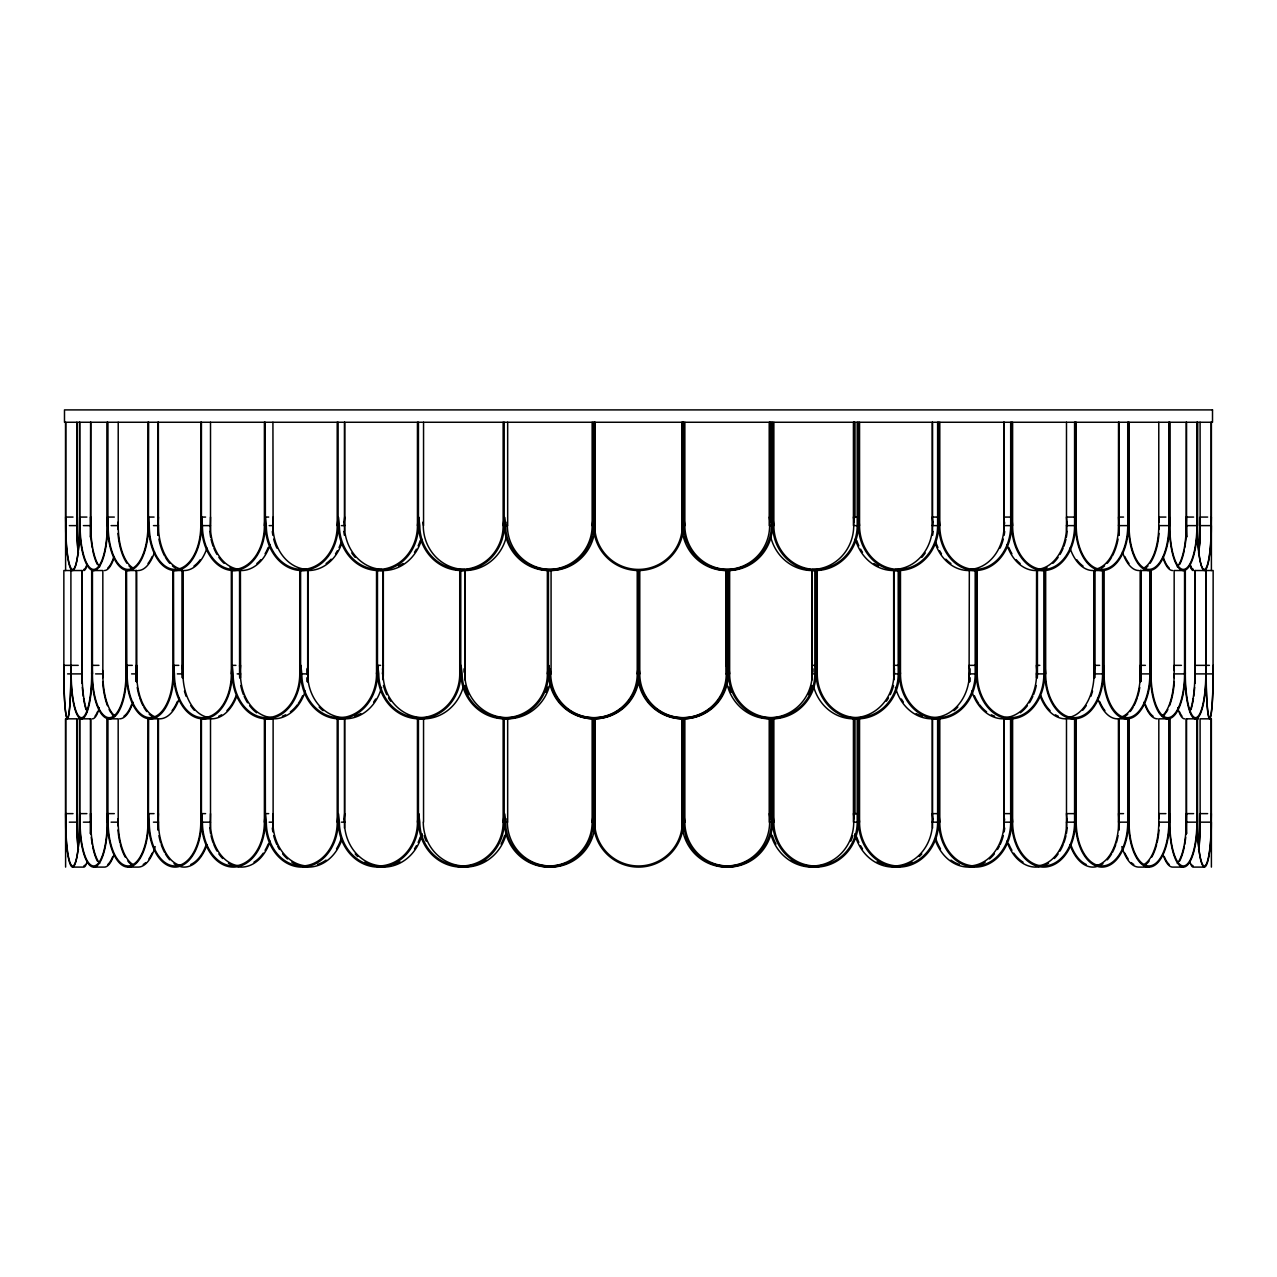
<?xml version="1.0" encoding="UTF-8"?>
<svg xmlns="http://www.w3.org/2000/svg" width="1277" height="1277" viewBox="0 0 1277 1277"><rect width="100%" height="100%" fill="white"/><g stroke="black" fill="none" stroke-linecap="round" stroke-linejoin="round"><path stroke-width="1.5" d="M81.936 683.371A43.817 3.432 -90 0 0 82.015 673.889L82.095 665.349M1206.047 570.532L1206.095 673.889A44.934 3.528 90 0 0 1209.622 718.823A44.934 3.528 90 0 0 1213.15 673.889L1213.15 665.349M79.685 517.073L79.509 525.613A44.934 7.024 -90 0 1 72.661 570.532A44.934 7.024 -90 0 1 65.638 525.613L65.638 422.256L65.606 570.532M79.685 813.625L79.509 822.165A44.934 7.024 -90 0 1 72.661 867.099L83.755 867.099A44.934 7.024 -90 0 0 87.267 861.081M90.779 517.073L90.603 525.613A43.817 6.848 -90 0 1 90.38 536.947M90.779 813.625L90.603 822.165A43.817 6.848 -90 0 1 90.38 833.498M1199.326 548.072A44.934 7.024 -90 0 0 1200.268 525.613L1200.268 517.073L1207.643 517.073M1211.219 523.905L1211.362 517.073M1211.219 820.457L1211.362 813.625M178.812 665.349L173.688 665.349L173.688 673.889A44.934 23.481 -90 0 1 150.032 718.823A44.934 23.481 -90 0 1 126.551 673.889L126.407 570.532L126.551 673.889A44.934 17.192 -90 0 1 109.215 718.823A44.934 17.192 -90 0 1 92.024 673.889L91.928 570.532L92.024 673.889A44.934 10.487 -90 0 1 81.441 718.823A44.934 10.487 -90 0 1 70.953 673.889L70.953 665.349L71.209 673.889A43.817 10.232 90 0 0 81.441 717.69A43.817 10.232 90 0 0 91.673 673.889L91.928 665.349L98.936 665.349M1189.749 711.832A43.817 10.232 -90 0 0 1194.873 673.889L1195.128 665.349M86.884 517.073L79.765 517.073L80.116 525.613A43.817 13.536 90 0 0 93.652 569.414A43.817 13.536 90 0 0 107.188 525.613L107.539 517.073M86.884 813.625L79.765 813.625L80.116 822.165A43.817 13.536 90 0 0 93.652 865.966A43.817 13.536 90 0 0 107.188 822.165L107.539 813.625M1186.461 537.234A44.934 7.024 -90 0 1 1186.221 525.613L1186.556 517.073M1186.461 833.785A44.934 7.024 -90 0 1 1186.221 822.165L1186.556 813.625M92.024 665.349L92.455 673.889A43.817 16.761 90 0 0 109.215 717.69A43.817 16.761 90 0 0 125.976 673.889L126.407 665.349L132.297 665.349M136.799 665.349L136.368 673.889A43.817 16.761 -90 0 1 136.112 681.503M114.323 517.073L107.651 517.073L108.162 525.613A43.817 19.889 90 0 0 128.051 569.414A43.817 19.889 90 0 0 147.94 525.613L148.451 517.073M157.869 529.412A43.817 19.889 -90 0 0 157.949 525.613L158.46 517.073M114.323 813.625L107.651 813.625L108.162 822.165A43.817 19.889 90 0 0 128.051 865.966A43.817 19.889 90 0 0 147.94 822.165L148.451 813.625M157.869 825.964A43.817 19.889 -90 0 0 157.949 822.165L158.46 813.625M1169.141 520.489L1169.349 517.073M1169.141 817.041L1169.349 813.625M182.419 677.688A43.817 22.89 -90 0 0 182.499 673.889L183.09 665.349M1140.872 665.349L1140.281 673.889A43.817 22.89 -90 0 1 1120.376 717.323M1149.97 672.181L1150.449 665.349L1151.024 673.889A43.817 16.761 -90 0 0 1167.785 717.69A43.817 16.761 -90 0 0 1184.545 673.889L1184.976 665.349L1185.327 673.889A43.817 10.232 -90 0 0 1195.559 717.69A43.817 10.232 -90 0 0 1205.791 673.889L1205.791 570.532M154.07 517.073L148.611 517.073L149.265 525.613A43.817 25.748 90 0 0 175.029 569.414A43.817 25.748 90 0 0 200.776 525.613L201.175 520.489M210.513 517.073L210.37 525.613A43.817 30.983 -90 0 0 238.113 569.175M154.07 813.625L148.611 813.625L149.265 822.165A43.817 25.748 90 0 0 175.029 865.966A43.817 25.748 90 0 0 200.776 822.165L201.175 817.041M210.513 813.625L210.37 822.165A43.817 30.983 -90 0 0 238.113 865.726M1119.306 517.073L1118.636 525.613A44.934 20.4 -90 0 0 1119.019 535.35M1119.306 813.625L1118.636 822.165A44.934 20.4 -90 0 0 1118.86 829.97M173.688 665.349L174.422 673.889A43.817 28.445 90 0 0 202.867 717.69A43.817 28.445 90 0 0 231.329 673.889L231.76 668.765M239.757 677.688A43.817 28.445 -90 0 0 239.868 673.889L240.587 665.349M1094.772 665.349L1094.038 673.889A43.817 28.445 -90 0 1 1069.296 717.323M205.597 517.073L201.638 517.073L202.42 525.613A43.817 30.983 90 0 0 233.404 569.414A43.817 30.983 90 0 0 264.387 525.613L265.025 518.781M273.118 517.073L272.927 525.613A43.817 35.437 -90 0 0 306.528 569.35M205.597 813.625L201.638 813.625L202.42 822.165A43.817 30.983 90 0 0 233.404 865.966A43.817 30.983 90 0 0 264.387 822.165L265.025 815.333M273.118 813.625L272.927 822.165A43.817 35.437 -90 0 0 306.528 865.918M1066.949 522.197L1066.63 525.613A43.817 30.983 -90 0 1 1038.887 569.175M1066.949 818.749L1066.63 822.165A43.817 30.983 -90 0 1 1038.887 865.726M235.926 665.349L232.27 665.349L233.132 673.889A43.817 33.314 90 0 0 266.43 717.69A43.817 33.314 90 0 0 299.744 673.889L300.606 665.349M307.039 673.889L307.901 665.349M1037.435 665.349L1036.573 673.889A43.817 33.314 -90 0 1 1004.999 717.642M268.713 517.073L265.408 517.073L266.318 525.613A43.817 35.437 90 0 0 301.771 569.414A43.817 35.437 90 0 0 337.208 525.613L337.751 520.489M344.167 522.197L344.71 517.073M268.713 813.625L265.408 813.625L266.318 822.165A43.817 35.437 90 0 0 301.771 865.966A43.817 35.437 90 0 0 337.208 822.165L337.751 817.041M344.167 818.749L344.71 813.625M970.472 569.35A43.817 35.437 -90 0 0 1004.073 525.613L1004.44 522.197M970.472 865.918A43.817 35.437 -90 0 0 1004.073 822.165L1004.44 818.749M377.481 570.532L377.481 673.889A44.934 38.31 -90 0 1 339.171 718.823A44.934 38.31 -90 0 1 300.861 673.889L300.861 665.349L301.819 673.889A43.817 37.352 90 0 0 339.171 717.69A43.817 37.352 90 0 0 376.523 673.889L377.29 667.057M382.382 673.889L383.339 665.349M969.897 668.765L969.323 673.889A43.817 37.352 -90 0 1 931.971 717.69M418.441 422.256L418.441 525.613A44.934 40.034 -90 0 1 378.407 570.532A44.934 40.034 -90 0 1 338.373 525.613L338.373 517.073L339.379 525.613A43.817 39.028 90 0 0 378.407 569.414A43.817 39.028 90 0 0 417.451 525.613L418.249 518.781M418.441 718.823L418.441 822.165A44.934 40.034 -90 0 1 378.407 867.099A44.934 40.034 -90 0 1 338.373 822.165L338.373 813.625L339.379 822.165A43.817 39.028 90 0 0 378.407 865.966A43.817 39.028 90 0 0 417.451 822.165L418.249 815.333M895.177 569.382A43.817 39.028 -90 0 0 932.529 525.613L932.928 522.197M886.701 865.311A43.817 39.028 -90 0 0 932.529 822.165L932.928 818.749M380.61 665.349L377.753 665.349L378.79 673.889A43.817 40.481 90 0 0 419.271 717.69A43.817 40.481 90 0 0 459.736 673.889L460.358 668.765M464.237 672.181L465.067 665.349M894.538 668.765L893.916 673.889A43.817 40.481 -90 0 1 846.396 717.02M504.207 422.256L504.207 525.613A44.934 42.732 -90 0 1 461.46 570.532A44.934 42.732 -90 0 1 418.728 525.613L418.728 517.073L419.798 525.613A43.817 41.662 90 0 0 461.46 569.414A43.817 41.662 90 0 0 503.138 525.613L503.776 520.489M504.207 718.823L504.207 822.165A44.934 42.732 -90 0 1 461.46 867.099A44.934 42.732 -90 0 1 418.728 822.165L418.728 813.625L419.798 822.165A43.817 41.662 -90 0 0 461.46 865.966A43.817 41.662 -90 0 0 503.138 822.165L503.776 817.041M548.456 570.532L548.456 673.889A44.934 43.689 -90 0 1 504.766 718.823A44.934 43.689 -90 0 1 461.077 673.889L461.077 665.349L462.162 673.889A43.817 42.604 -90 0 0 504.766 717.69A43.817 42.604 -90 0 0 547.354 673.889L548.456 665.349M812.874 668.765L812.22 673.889A43.817 42.604 -90 0 1 749.934 712.742M593.262 517.073L592.145 525.613A43.817 43.274 90 0 1 548.887 569.414A43.817 43.274 90 0 1 505.612 525.613L504.495 517.073L504.495 525.613A44.934 44.376 -90 0 0 548.887 570.532A44.934 44.376 -90 0 0 593.262 525.613L593.262 422.256M594.348 522.197L595.018 517.073M593.262 813.625L592.145 822.165A43.817 43.274 -90 0 1 548.887 865.966A43.817 43.274 -90 0 1 505.612 822.165L504.495 813.625L504.495 822.165A44.934 44.376 -90 0 0 548.887 867.099A44.934 44.376 -90 0 0 593.262 822.165L593.262 718.823M594.348 818.749L595.018 813.625M637.893 668.765L637.223 673.889A43.817 43.673 -90 0 1 593.55 717.69A43.817 43.673 -90 0 1 549.876 673.889L548.759 665.349L548.759 673.889A44.934 44.791 -90 0 0 593.55 718.823A44.934 44.791 -90 0 0 638.34 673.889L638.34 570.532M73.028 517.073L65.638 517.073L65.813 525.613A43.817 6.848 90 0 0 72.661 569.414A43.817 6.848 90 0 0 79.509 525.613L79.509 422.256M771.388 422.256L771.388 525.613A43.817 43.274 -90 0 1 728.113 569.414A43.817 43.274 -90 0 1 684.855 525.613L683.738 517.073L681.982 517.073L682.652 522.197M937.621 422.256L937.621 525.613A43.817 39.028 -90 0 1 898.593 569.414A43.817 39.028 -90 0 1 859.549 525.613L858.559 517.073L853.451 517.073L854.058 522.197M1010.682 422.256L1010.682 525.613A43.817 35.437 -90 0 1 975.229 569.414A43.817 35.437 -90 0 1 939.792 525.613L938.882 517.073L932.29 517.073L932.833 522.197M1074.58 422.256L1074.58 525.613A43.817 30.983 -90 0 1 1043.596 569.414A43.817 30.983 -90 0 1 1012.613 525.613L1011.815 517.073L1003.882 517.073L1004.52 523.905M1127.735 422.256L1127.735 525.613A43.817 25.748 -90 0 1 1101.971 569.414A43.817 25.748 -90 0 1 1076.224 525.613L1075.569 517.073L1066.487 517.073L1067.013 523.905M1123.552 517.073L1118.54 517.073L1119.051 525.613A43.817 19.889 -90 0 0 1119.131 529.412M1165.901 517.073L1158.782 517.073L1158.989 522.197M1193.612 517.073L1186.221 517.073L1186.397 525.613A43.817 6.848 90 0 0 1186.62 536.947A43.817 6.848 -90 0 1 1186.397 525.613M69.357 525.613L76.843 525.613A43.817 6.848 -90 0 0 78.44 553.18M83.388 525.613L90.779 525.613A43.817 13.536 -90 0 0 99.702 566.78M111.099 525.613L118.218 525.613A43.817 19.889 -90 0 0 132.92 567.93M153.448 525.613L158.46 525.613A43.817 25.748 -90 0 0 182.435 569.319M148.611 525.613A44.934 26.418 -90 0 0 175.029 570.532A44.934 26.418 -90 0 0 201.431 525.613L210.513 525.613L210.513 422.256M269.144 525.613L273.118 525.613L272.927 422.256M341.422 525.613L344.71 525.613L344.71 422.256M505.612 525.613L507.368 525.613A43.817 43.274 -90 0 0 570.627 564.466M595.018 422.256L595.018 525.613L592.145 525.613L592.145 422.256M681.982 422.256L681.982 525.613L684.855 525.613L684.855 422.256M706.373 564.466A43.817 43.274 -90 0 0 769.632 525.613L771.388 525.613M812.06 569.414A43.817 41.662 -90 0 0 853.722 525.613L857.202 525.613L857.202 422.256M932.29 422.256L932.29 525.613L937.621 525.613M1003.882 422.256L1003.882 525.613L1010.682 525.613M1066.487 422.256L1066.487 525.613L1075.569 525.613A44.934 26.418 90 0 0 1101.971 570.532A44.934 26.418 90 0 0 1128.389 525.613L1128.389 422.256M1127.735 525.613L1118.54 525.613A43.817 25.748 -90 0 1 1094.565 569.319M1168.838 422.256L1168.838 525.613L1158.782 525.613A43.817 19.889 -90 0 1 1144.08 567.93M1177.298 566.78A43.817 13.536 -90 0 0 1186.205 525.613L1196.884 525.613L1196.884 422.256M1198.56 553.18A43.817 6.848 -90 0 0 1200.093 525.613L1211.187 525.613L1211.187 422.256M136.799 570.532L125.976 570.532L125.976 673.889M183.09 570.532L172.922 570.532L172.922 673.889A43.817 22.89 90 0 1 150.032 717.69A43.817 22.89 90 0 1 127.141 673.889L126.551 665.349M240.587 570.532L231.329 570.532L231.329 673.889M816.226 570.532L817.264 570.532L817.264 673.889A43.817 40.481 -90 0 0 857.729 717.69A43.817 40.481 -90 0 0 898.21 673.889L898.21 570.532M899.519 570.532L900.477 570.532L900.477 673.889A43.817 37.352 -90 0 0 937.829 717.69A43.817 37.352 -90 0 0 975.181 673.889L975.181 570.532M969.099 570.532L976.139 570.532L976.139 673.889A44.934 38.31 90 0 1 937.829 718.823A44.934 38.31 90 0 1 899.519 673.889L899.519 665.349L893.661 665.349L894.618 673.889M1036.413 570.532L1045.671 570.532L1045.671 673.889A43.817 28.445 -90 0 0 1074.133 717.69A43.817 28.445 -90 0 0 1102.578 673.889L1102.578 570.532M1140.201 570.532L1151.024 570.532L1151.024 673.889M78.232 665.349L63.85 665.349L63.946 673.889A44.934 3.528 -90 0 0 67.378 718.823A44.934 3.528 -90 0 0 70.905 673.889L70.905 570.532M725.927 665.349L728.544 665.349L729.646 673.889A43.817 42.604 -90 0 0 772.234 717.69A43.817 42.604 -90 0 0 814.838 673.889L814.838 570.532M817.264 673.889L816.226 665.349L811.933 665.349L812.763 672.181M1039.829 665.349L1036.413 665.349L1037.132 673.889A43.817 28.445 -90 0 0 1037.243 677.688M1099.657 665.349L1093.91 665.349L1094.501 673.889A43.817 22.89 -90 0 0 1094.581 677.688M1145.405 665.349L1140.201 665.349L1140.632 673.889A43.817 16.761 -90 0 0 1140.888 681.503M1181.433 665.349L1174.154 665.349L1174.313 670.473M1209.415 665.349L1194.905 665.349L1194.985 673.889A43.817 3.432 -90 0 0 1195.064 683.371M67.585 673.889L82.095 673.889L82.095 570.532M95.567 673.889L102.846 673.889A43.817 16.761 -90 0 0 115.249 716.205M131.595 673.889L136.799 673.889L136.719 570.532M177.343 673.889L183.09 673.889L182.962 570.532M237.171 673.889L240.587 673.889L240.427 570.532M232.27 665.349L232.27 673.889A44.934 34.16 -90 0 0 266.43 718.823A44.934 34.16 -90 0 0 300.606 673.889L307.901 673.889L307.901 570.532L299.744 570.532L299.744 673.889M548.456 673.889L551.073 673.889L551.073 570.532L547.354 570.532L547.354 673.889M638.101 673.889L637.223 673.889L637.223 570.532L639.777 570.532L639.777 673.889A43.817 43.673 -90 0 0 683.45 717.69A43.817 43.673 -90 0 0 727.124 673.889L727.012 570.532M638.899 673.889L639.777 673.889L638.66 665.349L638.66 673.889A44.934 44.791 -90 0 0 683.45 718.823L683.434 822.165A44.934 44.934 0 0 1 638.5 867.099A44.934 44.934 0 0 1 593.566 822.165L593.566 813.625L594.683 822.165A43.817 43.817 0 0 0 638.5 865.966A43.817 43.817 0 0 0 682.317 822.165L682.317 718.823M812.284 679.747A44.934 41.518 -90 0 1 811.933 673.889L811.933 570.532L815.923 570.532L815.923 673.889A44.934 43.689 90 0 1 772.234 718.823A44.934 43.689 90 0 1 728.544 673.889L725.927 673.889L725.927 570.532L729.646 570.532L729.646 673.889M814.838 673.889L812.22 673.889L812.22 570.532M898.21 673.889L893.916 673.889L893.916 570.532M969.323 570.532L969.099 673.889L976.394 673.889A44.934 34.16 90 0 0 1010.57 718.823L1010.682 822.165A43.817 35.437 -90 0 1 975.229 865.966A43.817 35.437 -90 0 1 939.792 822.165L938.882 813.625L932.29 813.625L932.833 818.749M1036.573 570.532L1036.413 673.889L1043.868 673.889L1043.868 570.532M1149.859 570.532L1149.859 673.889A43.817 22.89 -90 0 1 1126.968 717.69A43.817 22.89 -90 0 1 1104.078 673.889L1104.078 570.532L1093.91 570.532L1093.91 673.889L1102.578 673.889M1140.281 570.532L1140.201 673.889L1149.859 673.889M1194.873 673.889L1213.054 673.889L1213.15 570.532L1194.873 570.532L1194.905 673.889A44.934 3.528 -90 0 0 1194.953 681.695A44.934 10.487 -90 0 0 1195.128 673.889L1195.128 570.532M65.606 867.099L65.606 718.823L76.907 718.823L76.843 833.785M463.663 685.51A44.934 41.518 -90 0 1 423.565 718.823L417.451 718.823L417.451 822.165M772.793 718.823L773.862 718.823L773.862 822.165A43.817 41.662 -90 0 0 815.54 865.966A43.817 41.662 -90 0 0 857.202 822.165L857.202 718.823M858.559 718.823L859.549 718.823L859.549 822.165A43.817 39.028 -90 0 0 898.593 865.966A43.817 39.028 -90 0 0 937.621 822.165L937.621 718.823M938.882 718.823L939.792 718.823L939.792 822.165M1096.257 865.598A43.817 25.748 -90 0 0 1118.636 822.165L1118.54 718.823L1129.06 718.823L1129.06 822.165A43.817 19.889 -90 0 0 1148.949 865.966A43.817 19.889 -90 0 0 1168.838 822.165L1168.838 718.823M73.028 813.625L65.638 813.625L65.813 822.165A43.817 6.848 90 0 0 72.661 865.966A43.817 6.848 90 0 0 79.509 822.165L79.509 718.823L90.795 718.823L90.779 822.165A44.934 7.024 -90 0 1 90.539 833.785M771.388 718.823L771.388 822.165A43.817 43.274 -90 0 1 728.113 865.966A43.817 43.274 -90 0 1 684.855 822.165L683.738 813.625L681.982 813.625L682.652 818.749M859.549 822.165L858.559 813.625L853.451 813.625L854.058 818.749M1074.58 718.823L1074.58 822.165A43.817 30.983 -90 0 1 1043.596 865.966A43.817 30.983 -90 0 1 1012.613 822.165L1011.815 813.625L1003.882 813.625L1004.52 820.457M1127.735 718.823L1127.735 822.165A43.817 25.748 -90 0 1 1101.971 865.966A43.817 25.748 -90 0 1 1076.224 822.165L1075.569 813.625L1066.487 813.625L1067.013 820.457M1123.552 813.625L1118.54 813.625L1119.051 822.165A43.817 19.889 -90 0 0 1119.131 825.964M1165.901 813.625L1158.782 813.625L1158.989 818.749M1193.612 813.625L1186.221 813.625L1186.397 822.165A43.817 6.848 -90 0 0 1186.62 833.498M1207.643 813.625L1200.157 813.625L1200.093 822.165A44.934 7.024 -90 0 1 1199.326 844.624M69.357 822.165L76.843 822.165A43.817 6.848 -90 0 0 78.44 849.732M83.388 822.165L90.779 822.165A43.817 13.536 -90 0 0 99.702 863.332M111.099 822.165L118.218 822.165A43.817 19.889 -90 0 0 132.92 864.481M153.448 822.165L158.46 822.165A43.817 25.748 -90 0 0 180.743 865.598M148.611 822.165A44.934 26.418 -90 0 0 175.029 867.099A44.934 26.418 -90 0 0 201.431 822.165L210.513 822.165L210.513 718.823L200.776 718.823L200.776 822.165M269.144 822.165L273.118 822.165L273.118 718.823L264.387 718.823L264.387 822.165M341.422 822.165L344.71 822.165L344.71 718.823L337.208 718.823L337.208 822.165M505.612 822.165L507.368 822.165A43.817 43.274 -90 0 0 572.272 860.107M595.018 822.165L592.145 822.165L592.145 718.823L595.018 718.823L595.018 822.165A44.934 44.376 -90 0 1 528.455 861.081M681.982 822.165L684.855 822.165L684.855 718.823L681.982 718.823L681.982 822.165A44.934 44.376 -90 0 0 748.545 861.081M704.728 860.107A43.817 43.274 -90 0 0 769.632 822.165L771.388 822.165M803.025 864.928A43.817 41.662 -90 0 0 853.722 822.165L857.202 822.165M858.559 813.625L858.559 822.165A44.934 40.034 90 0 0 898.593 867.099A44.934 40.034 90 0 0 938.627 822.165L938.627 718.823L932.29 718.823L932.29 822.165L937.621 822.165M1012.613 822.165L1012.613 718.823L1003.882 718.823L1003.882 822.165L1010.682 822.165M1076.224 822.165L1076.224 718.823L1066.487 718.823L1066.487 822.165L1075.569 822.165A44.934 26.418 90 0 0 1101.971 867.099A44.934 26.418 90 0 0 1128.389 822.165L1128.389 718.823M1127.735 822.165L1118.54 822.165L1118.636 718.823M1168.838 822.165L1158.782 822.165A43.817 19.889 -90 0 1 1144.08 864.481M1177.298 863.332A43.817 13.536 -90 0 0 1186.205 822.165L1196.884 822.165L1196.884 718.823M1211.187 718.823L1211.187 822.165L1200.093 822.165A43.817 6.848 -90 0 1 1198.56 849.732M79.765 718.823L79.765 822.165A44.934 13.887 -90 0 0 93.652 867.099L104.331 867.099A44.934 13.887 -90 0 0 114.148 853.93M107.651 718.823L107.651 822.165A44.934 20.4 -90 0 0 128.051 867.099L138.06 867.099A44.934 20.4 -90 0 0 155.171 846.619M1169.349 718.823L1169.349 822.165A44.934 20.4 90 0 1 1148.949 867.099L1138.94 867.099A44.934 20.4 -90 0 1 1121.829 846.619M1197.235 822.165A44.934 13.887 90 0 1 1183.348 867.099L1172.669 867.099A44.934 13.887 -90 0 1 1162.852 853.93M1211.362 822.165A44.934 7.024 90 0 1 1204.339 867.099L1193.245 867.099A44.934 7.024 -90 0 1 1189.733 861.081M682.317 422.256L682.317 525.613A43.817 43.817 0 0 1 638.5 569.414A43.817 43.817 0 0 1 594.683 525.613L593.566 517.073L593.566 525.613A44.934 44.934 0 0 0 638.5 570.532A44.934 44.934 0 0 0 683.434 525.613L683.434 422.256M550.084 668.765L550.754 673.889A43.817 43.673 -90 0 0 636.616 685.222M506.921 522.197L507.368 525.613M506.921 818.749L507.368 822.165M464.126 668.765L464.78 673.889A43.817 42.604 -90 0 0 527.066 712.742M857.202 525.613A43.817 41.662 -90 0 1 815.54 569.414A43.817 41.662 -90 0 1 773.862 525.613L772.793 517.073L772.793 525.613A44.934 42.732 90 0 0 815.54 570.532A44.934 42.732 90 0 0 858.272 525.613L858.272 422.256M769.329 517.073L769.967 522.197M773.862 822.165L772.793 813.625L772.793 822.165A44.934 42.732 90 0 0 815.54 867.099A44.934 42.732 90 0 0 858.272 822.165L858.272 718.823L853.451 718.823L853.451 822.165M769.329 813.625L769.967 818.749M422.847 522.197L423.278 525.613A43.817 41.662 -90 0 0 464.94 569.414M382.462 668.765L383.084 673.889A43.817 40.481 -90 0 0 430.604 717.02M344.072 522.197L344.471 525.613A43.817 39.028 -90 0 0 381.823 569.382M344.072 818.749L344.471 822.165A43.817 39.028 -90 0 0 390.299 865.311M899.519 665.349L900.477 673.889M307.103 668.765L307.677 673.889A43.817 37.352 -90 0 0 345.029 717.69M1043.868 673.889A43.817 33.314 -90 0 1 1010.57 717.69A43.817 33.314 -90 0 1 977.256 673.889L976.394 665.349L969.099 665.349L969.961 673.889M239.565 665.349L240.427 673.889A43.817 33.314 -90 0 0 272.001 717.642M1045.671 673.889L1044.953 665.349L1044.953 673.889A44.934 29.179 90 0 0 1074.133 718.823A44.934 29.179 90 0 0 1103.312 673.889L1103.488 665.349L1104.078 673.889M182.228 665.349L182.962 673.889A43.817 28.445 -90 0 0 207.704 717.323M157.694 517.073L158.364 525.613A44.934 20.4 -90 0 1 157.981 535.35M157.694 813.625L158.364 822.165A44.934 20.4 -90 0 1 158.14 829.97M136.128 665.349L136.719 673.889A43.817 22.89 -90 0 0 156.624 717.323M1128.549 517.073L1129.06 525.613A43.817 19.889 -90 0 0 1148.949 569.414A43.817 19.889 -90 0 0 1168.838 525.613M1128.549 813.625L1129.06 822.165M117.963 522.197L118.17 525.613A44.934 13.887 -90 0 1 118.17 529.508M117.963 818.749L118.17 822.165A44.934 13.887 -90 0 1 118.17 826.075M102.655 670.473L102.83 673.889A44.934 10.487 -90 0 1 102.814 677.784M1169.461 517.073L1169.812 525.613A43.817 13.536 -90 0 0 1183.348 569.414A43.817 13.536 -90 0 0 1196.884 525.613M1169.461 813.625L1169.812 822.165A43.817 13.536 -90 0 0 1183.348 865.966A43.817 13.536 -90 0 0 1196.884 822.165M90.444 517.073L90.795 525.613A44.934 7.024 -90 0 1 90.539 537.234M90.444 813.625L90.795 822.165M81.872 665.349L82.127 673.889A43.817 10.232 -90 0 0 87.251 711.832M1197.315 517.073L1197.491 525.613A44.934 7.024 90 0 0 1204.339 570.532A44.934 7.024 90 0 0 1211.362 525.613M1197.315 813.625L1197.491 822.165A44.934 7.024 90 0 0 1204.339 867.099M76.732 517.073L76.907 525.613A44.934 7.024 -90 0 0 77.674 548.072M76.732 813.625L76.907 822.165A44.934 7.024 -90 0 0 77.674 844.624M1206.095 665.349L1206.19 673.889A43.817 3.432 -90 0 0 1209.622 717.69A43.817 3.432 -90 0 0 1213.054 673.889M1211.394 422.256L1211.394 570.532M1211.394 867.099L1211.362 718.823L1200.093 718.823L1200.157 833.785M1200.093 422.256L1200.157 537.234M1197.491 525.613L1197.491 422.256L1197.315 525.613A43.817 6.848 -90 0 0 1204.339 569.414A43.817 6.848 -90 0 0 1211.187 525.613M1211.187 822.165A43.817 6.848 -90 0 1 1204.339 865.966A43.817 6.848 -90 0 1 1197.491 822.165L1197.491 718.823L1186.205 718.823L1186.221 822.165M1197.235 718.823L1197.315 822.165M1186.556 422.256L1186.556 525.613A44.934 13.887 -90 0 1 1184.689 548.072M1186.556 718.823L1186.556 822.165A44.934 13.887 -90 0 1 1186.078 833.785M1186.221 422.256L1186.221 525.613M1185.327 673.889L1185.327 570.532L1174.17 570.532L1174.154 673.889A44.934 10.487 -90 0 0 1174.186 677.784M1185.072 570.532L1184.976 673.889A44.934 10.487 90 0 0 1195.559 718.823A44.934 10.487 90 0 0 1206.047 673.889M1184.545 570.532L1184.545 673.889L1174.154 673.889A43.817 16.761 -90 0 1 1161.751 716.205M1169.812 422.256L1169.812 525.613M1169.812 822.165L1169.812 718.823L1158.83 718.823L1158.782 822.165A44.934 13.887 -90 0 0 1158.83 826.075M1169.461 422.256L1169.461 525.613A44.934 13.887 90 0 0 1183.348 570.532A44.934 13.887 90 0 0 1197.235 525.613M1169.461 718.823L1169.461 822.165A44.934 13.887 90 0 0 1183.348 867.099M1169.349 422.256L1169.349 525.613A44.934 20.4 90 0 1 1148.949 570.532A44.934 20.4 90 0 1 1128.549 525.613L1128.549 422.256M1158.782 422.256L1158.782 525.613A44.934 13.887 -90 0 0 1158.83 529.508M1140.872 570.532L1140.872 673.889A44.934 23.481 -90 0 1 1140.505 681.695A44.934 17.192 -90 0 1 1140.201 673.889M1140.632 570.532L1140.632 673.889M1129.06 422.256L1129.06 525.613M1128.549 718.823L1128.549 822.165A44.934 20.4 90 0 0 1148.949 867.099M1119.051 422.256L1119.051 525.613M1119.051 718.823L1119.051 822.165M1103.312 570.532L1103.312 673.889A44.934 23.481 90 0 0 1126.968 718.823A44.934 23.481 90 0 0 1150.449 673.889L1150.593 570.532L1150.449 673.889A44.934 17.192 90 0 0 1167.785 718.823A44.934 17.192 90 0 0 1184.976 673.889M1094.772 570.532L1094.772 673.889A44.934 29.179 -90 0 1 1094.66 677.784M1094.501 570.532L1094.501 673.889M1076.224 422.256L1076.224 525.613M1075.569 517.073L1075.569 525.613M1075.569 813.625L1075.569 822.165M1075.362 422.256L1075.362 525.613A44.934 31.765 90 0 1 1043.596 570.532A44.934 31.765 90 0 1 1011.815 525.613L1011.815 517.073M1075.362 718.823L1075.362 822.165A44.934 31.765 90 0 1 1043.596 867.099A44.934 31.765 90 0 1 1011.815 822.165L1011.815 813.625M1044.73 570.532L1044.73 673.889A44.934 34.16 90 0 1 1010.57 718.823M1037.435 570.532L1037.435 673.889A44.934 34.16 -90 0 1 1037.307 677.784M1037.132 570.532L1037.132 673.889M1012.613 422.256L1012.613 525.613M1011.592 422.256L1011.592 525.613A44.934 36.347 90 0 1 975.229 570.532A44.934 36.347 90 0 1 938.882 525.613L938.882 517.073M1011.592 718.823L1011.592 822.165A44.934 36.347 90 0 1 975.229 867.099A44.934 36.347 90 0 1 938.882 822.165L938.882 813.625M1004.073 422.256L1004.073 525.613M1004.073 718.823L1004.073 822.165M977.256 673.889L977.256 570.532L976.394 570.532L976.394 673.889M939.792 422.256L939.792 525.613M938.627 422.256L938.627 525.613A44.934 40.034 90 0 1 898.593 570.532A44.934 40.034 90 0 1 858.559 525.613L858.559 517.073M932.529 422.256L932.529 525.613M932.529 718.823L932.529 822.165M859.549 422.256L859.549 525.613M854.792 422.256L854.792 517.664M854.792 718.823L854.792 814.215M854.457 422.256L854.457 517.664M854.457 718.823L854.457 814.215M853.722 422.256L853.722 525.613M853.722 718.823L853.722 822.165M853.451 422.256L853.451 525.613M816.226 665.349L816.226 673.889A44.934 41.518 90 0 0 857.729 718.823A44.934 41.518 90 0 0 899.247 673.889L899.247 570.532L893.661 570.532L893.661 673.889A44.934 38.31 -90 0 0 893.98 679.747M773.862 422.256L773.862 525.613M772.505 422.256L772.505 525.613A44.934 44.376 90 0 1 728.113 570.532A44.934 44.376 90 0 1 683.738 525.613L683.738 517.073M770.398 422.256L770.398 517.664M770.398 718.823L770.398 814.215M769.632 422.256L769.632 525.613M769.632 718.823L769.632 822.165M769.329 422.256L769.329 525.613M769.329 822.165L769.329 718.823L772.505 718.823L772.505 822.165A44.934 44.376 90 0 1 728.113 867.099A44.934 44.376 90 0 1 683.738 822.165L683.738 813.625M728.544 570.532L728.544 673.889M728.241 570.532L728.241 673.889A44.934 44.791 -90 0 1 683.45 718.823M727.363 570.532L727.363 665.94M726.246 570.532L726.246 665.94M683.099 422.256L683.099 517.664M683.099 718.823L683.099 816.195M639.234 570.532L639.234 673.889M637.766 570.532L637.766 673.889M594.683 422.256L594.683 525.613M594.683 718.823L594.683 822.165M507.671 422.256L507.671 525.613M507.671 822.165L507.671 718.823L503.138 718.823L503.138 822.165M503.138 422.256L503.138 525.613M464.78 570.532L464.78 673.889M460.774 570.532L460.774 673.889A44.934 41.518 -90 0 1 419.271 718.823A44.934 41.518 -90 0 1 377.753 673.889L377.753 665.349M459.736 673.889L459.736 570.532L465.067 570.532L465.067 673.889A44.934 41.518 -90 0 1 464.716 679.747M423.549 422.256L423.549 525.613M423.549 718.823L423.549 822.165M417.451 422.256L417.451 525.613M383.084 570.532L383.084 673.889M376.523 673.889L376.523 570.532L383.339 570.532L383.339 673.889A44.934 38.31 -90 0 1 383.02 679.747M344.471 422.256L344.471 525.613M344.471 718.823L344.471 822.165M338.118 422.256L338.118 525.613A44.934 36.347 -90 0 1 301.771 570.532A44.934 36.347 -90 0 1 265.408 525.613L265.185 422.256M338.118 718.823L338.118 822.165A44.934 36.347 -90 0 1 301.771 867.099A44.934 36.347 -90 0 1 265.408 822.165L265.185 718.823M337.208 422.256L337.208 525.613M307.677 570.532L307.677 673.889M300.606 570.532L300.606 673.889M264.387 422.256L264.387 525.613M239.868 570.532L239.868 673.889M239.565 570.532L239.565 673.889A44.934 34.16 -90 0 0 239.693 677.784M232.047 570.532L232.047 673.889A44.934 29.179 -90 0 1 202.867 718.823A44.934 29.179 -90 0 1 173.688 673.889L173.512 570.532M201.638 517.073L201.638 525.613A44.934 31.765 -90 0 0 233.404 570.532A44.934 31.765 -90 0 0 265.185 525.613M201.638 813.625L201.638 822.165A44.934 31.765 -90 0 0 233.404 867.099A44.934 31.765 -90 0 0 265.185 822.165M201.431 422.256L201.431 525.613M201.431 718.823L201.431 822.165M200.776 422.256L200.776 525.613M182.499 570.532L182.499 673.889M182.228 570.532L182.228 673.889A44.934 29.179 -90 0 0 182.34 677.784M158.364 422.256L158.46 525.613M158.46 822.165L158.46 718.823L147.94 718.823L147.94 822.165M157.949 422.256L157.949 525.613M157.949 718.823L157.949 822.165M148.611 422.256L148.451 525.613A44.934 20.4 -90 0 1 128.051 570.532A44.934 20.4 -90 0 1 107.651 525.613L107.651 422.256M148.611 718.823L148.451 822.165A44.934 20.4 -90 0 1 128.051 867.099M147.94 422.256L147.94 525.613M136.128 570.532L136.128 673.889A44.934 23.481 -90 0 0 136.495 681.695A44.934 17.192 -90 0 0 136.799 673.889M118.218 422.256L118.218 525.613M118.218 822.165L118.17 718.823L107.188 718.823L107.188 822.165M107.539 422.256L107.539 525.613A44.934 13.887 -90 0 1 93.652 570.532A44.934 13.887 -90 0 1 79.765 525.613L79.765 422.256M107.539 718.823L107.539 822.165A44.934 13.887 -90 0 1 93.652 867.099M107.188 422.256L107.188 525.613M102.846 673.889L102.83 570.532L91.673 570.532L91.673 673.889M92.455 570.532L92.455 673.889M90.795 422.256L90.779 525.613M90.603 422.256L90.444 525.613A44.934 13.887 -90 0 0 92.311 548.072M90.444 718.823L90.444 822.165A44.934 13.887 -90 0 0 90.922 833.785M82.127 673.889L82.127 570.532L63.85 570.532L63.85 673.889A43.817 3.432 90 0 0 67.378 717.69A43.817 3.432 90 0 0 70.81 673.889M76.843 537.234L76.843 422.256L76.732 525.613M76.732 718.823L76.732 822.165M65.638 718.823L65.638 822.165A44.934 7.024 -90 0 0 72.661 867.099M933.184 531.471A44.934 40.034 -90 0 1 932.577 535.35M925.25 552.957A44.934 40.034 -90 0 1 921.802 557.379M903.845 569.015A44.934 40.034 -90 0 1 900.445 569.861M896.965 570.372A44.934 40.034 -90 0 1 855.303 539.102M891.793 569.382A43.817 39.028 -90 0 1 886.701 568.744M878.544 566.078A43.817 39.028 -90 0 1 873.963 563.54M862.518 552.271A43.817 39.028 -90 0 1 860.554 549.142M858.862 545.854A43.817 39.028 -90 0 1 856.803 540.586M1119.306 525.613A44.934 26.418 -90 0 1 1118.668 535.35M1118.077 539.102A44.934 26.418 -90 0 1 1112.363 555.974M1111.565 557.379A44.934 26.418 -90 0 1 1107.271 563.301M1104.573 565.903A44.934 26.418 -90 0 1 1101.381 568.153M1092.889 570.532A44.934 26.418 -90 0 1 1070.014 548.072M1066.71 531.471A44.934 26.418 -90 0 1 1066.487 525.613M1083.04 566.078A43.817 25.748 -90 0 1 1076.687 559.645M757.74 557.379A44.934 44.376 -90 0 1 754.899 560.028M751.802 562.423A44.934 44.376 -90 0 1 681.982 525.613M700.019 560.364A43.817 43.274 -90 0 1 697.114 557.905M686.387 542.374A43.817 43.274 -90 0 1 684.568 536.947M826.666 567.834A44.934 42.732 -90 0 1 813.912 570.5M812.06 570.532A44.934 42.732 -90 0 1 770.781 537.234M810.256 569.382A43.817 41.662 -90 0 1 803.025 568.377M421.697 539.102A44.934 40.034 -90 0 1 380.035 570.372M376.555 569.861A44.934 40.034 -90 0 1 373.155 569.015M355.198 557.379A44.934 40.034 -90 0 1 351.75 552.957M344.423 535.35A44.934 40.034 -90 0 1 343.816 531.471M420.197 540.586A43.817 39.028 -90 0 1 418.138 545.854M416.446 549.142A43.817 39.028 -90 0 1 414.482 552.271M403.037 563.54A43.817 39.028 -90 0 1 398.456 566.078M390.299 568.744A43.817 39.028 -90 0 1 385.207 569.382M210.513 525.613A44.934 26.418 -90 0 1 210.29 531.471M206.986 548.072A44.934 26.418 -90 0 1 184.111 570.532M175.619 568.153A44.934 26.418 -90 0 1 172.427 565.903M169.729 563.301A44.934 26.418 -90 0 1 165.435 557.379M164.637 555.974A44.934 26.418 -90 0 1 158.923 539.102M158.332 535.35A44.934 26.418 -90 0 1 157.694 525.613M200.313 559.645A43.817 25.748 -90 0 1 193.96 566.078M1004.68 531.471A44.934 36.347 -90 0 1 1004.121 535.35M1003.307 539.102A44.934 36.347 -90 0 1 1000.114 548.072M968.636 570.532A44.934 36.347 -90 0 1 935.051 542.805M932.593 531.471A44.934 36.347 -90 0 1 932.29 525.613M950.918 563.54A43.817 35.437 -90 0 1 945.842 559.166M941.484 553.771A43.817 35.437 -90 0 1 939.601 550.722M937.941 547.514A43.817 35.437 -90 0 1 935.897 542.374M273.118 525.613A44.934 31.765 -90 0 1 272.847 531.471M270.133 544.609A44.934 31.765 -90 0 1 241.353 570.532M233.132 569.015A44.934 31.765 -90 0 1 229.972 567.563M224.05 563.301A44.934 31.765 -90 0 1 218.878 557.379M217.01 554.489A44.934 31.765 -90 0 1 213.834 548.072M213.163 546.364A44.934 31.765 -90 0 1 211.04 539.102M210.657 537.234A44.934 31.765 -90 0 1 209.843 531.471M268.17 547.514A43.817 30.983 -90 0 1 265.073 553.771M260.843 559.645A43.817 30.983 -90 0 1 256.837 563.54M595.018 525.613A44.934 44.376 -90 0 1 550.642 570.532M548.711 570.5A44.934 44.376 -90 0 1 525.198 562.423M522.101 560.028A44.934 44.376 -90 0 1 519.26 557.379M592.432 536.947A43.817 43.274 -90 0 1 590.612 542.374M579.886 557.905A43.817 43.274 -90 0 1 576.981 560.364M1067.157 531.471A44.934 31.765 -90 0 1 1066.343 537.234M1065.96 539.102A44.934 31.765 -90 0 1 1063.837 546.364M1063.166 548.072A44.934 31.765 -90 0 1 1059.99 554.489M1058.122 557.379A44.934 31.765 -90 0 1 1052.95 563.301M1047.028 567.563A44.934 31.765 -90 0 1 1043.868 569.015M1035.647 570.532A44.934 31.765 -90 0 1 1006.867 544.609M1004.153 531.471A44.934 31.765 -90 0 1 1003.882 525.613M1020.163 563.54A43.817 30.983 -90 0 1 1016.157 559.645M1011.927 553.771A43.817 30.983 -90 0 1 1008.83 547.514M344.71 525.613A44.934 36.347 -90 0 1 344.407 531.471M341.949 542.805A44.934 36.347 -90 0 1 308.364 570.532M276.886 548.072A44.934 36.347 -90 0 1 273.693 539.102M272.879 535.35A44.934 36.347 -90 0 1 272.32 531.471M341.103 542.374A43.817 35.437 -90 0 1 339.059 547.514M337.399 550.722A43.817 35.437 -90 0 1 335.516 553.771M331.158 559.166A43.817 35.437 -90 0 1 326.082 563.54M506.219 537.234A44.934 42.732 -90 0 1 464.94 570.532M463.088 570.5A44.934 42.732 -90 0 1 450.334 567.834M473.975 568.377A43.817 41.662 -90 0 1 466.743 569.382M114.148 557.379A44.934 13.887 -90 0 1 104.331 570.532M97.387 564.514A44.934 13.887 -90 0 1 92.678 550.068M113.908 556.58A43.817 13.536 -90 0 1 107.843 567.93M87.267 564.514A44.934 7.024 -90 0 1 83.755 570.532M86.66 565.312A43.817 6.848 -90 0 1 83.755 569.414M154.565 552.015A44.934 20.4 -90 0 1 138.06 570.532M131.515 568.153A44.934 20.4 -90 0 1 129.025 565.903M126.95 563.301A44.934 20.4 -90 0 1 117.979 533.419M152.123 556.58A43.817 19.889 -90 0 1 148.004 563.54M1159.021 533.419A44.934 20.4 -90 0 1 1150.05 563.301M1147.975 565.903A44.934 20.4 -90 0 1 1145.485 568.153M1138.94 570.532A44.934 20.4 -90 0 1 1122.435 552.015M1128.996 563.54A43.817 19.889 -90 0 1 1124.877 556.58M1193.245 570.532A44.934 7.024 -90 0 1 1189.733 564.514M1200.093 525.613A43.817 6.848 90 0 1 1199.183 547.514M1184.322 550.068A44.934 13.887 -90 0 1 1179.613 564.514M1172.669 570.532A44.934 13.887 -90 0 1 1162.852 557.379M1169.157 567.93A43.817 13.536 -90 0 1 1163.092 556.58M921.802 853.93A44.934 40.034 -90 0 1 919.232 856.58M911.986 862.007A44.934 40.034 -90 0 1 854.824 833.785M883.381 864.481A43.817 39.028 -90 0 1 876.98 861.863M862.518 848.838A43.817 39.028 -90 0 1 860.554 845.693M858.862 842.405A43.817 39.028 -90 0 1 856.803 837.137M1119.306 822.165A44.934 26.418 -90 0 1 1118.891 829.97M1118.077 835.669A44.934 26.418 -90 0 1 1116.321 842.916M1115.763 844.624A44.934 26.418 -90 0 1 1112.363 852.525M1111.565 853.93A44.934 26.418 -90 0 1 1107.271 859.852M1102.993 863.667A44.934 26.418 -90 0 1 1099.72 865.567M1096.336 866.716A44.934 26.418 -90 0 1 1070.014 844.624M1066.71 828.023A44.934 26.418 -90 0 1 1066.487 822.165M1086.232 864.481A43.817 25.748 -90 0 1 1071.291 846.012M756.351 855.287A44.934 44.376 -90 0 1 753.382 857.809M701.552 858.048A43.817 43.274 -90 0 1 695.773 853.148M687.154 840.681A43.817 43.274 -90 0 1 685.701 837.137M852.828 835.669A44.934 42.732 -90 0 1 850.785 841.16M828.422 863.667A44.934 42.732 -90 0 1 770.781 833.785M801.286 864.481A43.817 41.662 -90 0 1 791.229 860.107M775.985 844.065A43.817 41.662 -90 0 1 772.314 835.318M422.176 833.785A44.934 40.034 -90 0 1 365.014 862.007M357.768 856.58A44.934 40.034 -90 0 1 355.198 853.93M420.197 837.137A43.817 39.028 -90 0 1 418.138 842.405M416.446 845.693A43.817 39.028 -90 0 1 414.482 848.838M400.02 861.863A43.817 39.028 -90 0 1 393.619 864.481M210.513 822.165A44.934 26.418 -90 0 1 210.29 828.023M206.986 844.624A44.934 26.418 -90 0 1 180.664 866.716M177.28 865.567A44.934 26.418 -90 0 1 174.007 863.667M169.729 859.852A44.934 26.418 -90 0 1 165.435 853.93M164.637 852.525A44.934 26.418 -90 0 1 161.237 844.624M160.679 842.916A44.934 26.418 -90 0 1 158.923 835.669M158.109 829.97A44.934 26.418 -90 0 1 157.694 822.165M205.709 846.012A43.817 25.748 -90 0 1 190.768 864.481M1004.68 828.023A44.934 36.347 -90 0 1 1004.121 831.902M1003.307 835.669A44.934 36.347 -90 0 1 1000.114 844.624M999.3 846.3A44.934 36.347 -90 0 1 997.481 849.508M994.336 853.93A44.934 36.347 -90 0 1 989.483 858.974M985.142 862.198A44.934 36.347 -90 0 1 978.038 865.567M974.319 866.54A44.934 36.347 -90 0 1 935.051 839.356M932.593 828.023A44.934 36.347 -90 0 1 932.29 822.165M959.458 864.481A43.817 35.437 -90 0 1 950.918 860.107M940.511 848.838A43.817 35.437 -90 0 1 935.897 838.925M273.118 822.165A44.934 31.765 -90 0 1 272.847 828.023M270.133 841.16A44.934 31.765 -90 0 1 238.033 866.844M233.132 865.567A44.934 31.765 -90 0 1 228.423 863.204M222.677 858.511A44.934 31.765 -90 0 1 218.878 853.93M217.01 851.057A44.934 31.765 -90 0 1 213.834 844.624M213.163 842.916A44.934 31.765 -90 0 1 211.04 835.669M210.657 833.785A44.934 31.765 -90 0 1 209.843 828.023M268.17 844.065A43.817 30.983 -90 0 1 265.073 850.322M263.254 853.148A43.817 30.983 -90 0 1 253.947 862.183M523.618 857.809A44.934 44.376 -90 0 1 520.649 855.287M591.299 837.137A43.817 43.274 -90 0 1 589.846 840.681M581.227 853.148A43.817 43.274 -90 0 1 575.448 858.048M1067.157 828.023A44.934 31.765 -90 0 1 1066.343 833.785M1065.96 835.669A44.934 31.765 -90 0 1 1063.837 842.916M1063.166 844.624A44.934 31.765 -90 0 1 1059.99 851.057M1058.122 853.93A44.934 31.765 -90 0 1 1054.323 858.511M1048.577 863.204A44.934 31.765 -90 0 1 1043.868 865.567M1038.967 866.844A44.934 31.765 -90 0 1 1006.867 841.16M1004.153 828.023A44.934 31.765 -90 0 1 1003.882 822.165M1023.053 862.183A43.817 30.983 -90 0 1 1013.746 853.148M1011.927 850.322A43.817 30.983 -90 0 1 1008.83 844.065M344.71 822.165A44.934 36.347 -90 0 1 344.407 828.023M341.949 839.356A44.934 36.347 -90 0 1 302.681 866.54M298.962 865.567A44.934 36.347 -90 0 1 291.858 862.198M287.517 858.974A44.934 36.347 -90 0 1 282.664 853.93M279.519 849.508A44.934 36.347 -90 0 1 277.7 846.3M276.886 844.624A44.934 36.347 -90 0 1 273.693 835.669M272.879 831.902A44.934 36.347 -90 0 1 272.32 828.023M341.103 838.925A43.817 35.437 -90 0 1 336.49 848.838M326.082 860.107A43.817 35.437 -90 0 1 317.542 864.481M506.219 833.785A44.934 42.732 -90 0 1 448.578 863.667M426.215 841.16A44.934 42.732 -90 0 1 424.172 835.669M504.686 835.318A43.817 41.662 -90 0 1 501.015 844.065M485.771 860.107A43.817 41.662 -90 0 1 475.714 864.481M473.975 864.928A43.817 41.662 -90 0 1 423.278 822.165M97.387 861.081A44.934 13.887 -90 0 1 92.678 846.619M92.311 844.624A44.934 13.887 -90 0 1 91.29 837.52M112.568 856.915A43.817 13.536 -90 0 1 107.843 864.481M85.527 864.481A43.817 6.848 -90 0 1 83.755 865.966M131.515 864.721A44.934 20.4 -90 0 1 127.86 861.081M125.226 857.075A44.934 20.4 -90 0 1 120.389 844.624M119.974 842.916A44.934 20.4 -90 0 1 117.979 829.97M152.123 853.148A43.817 19.889 -90 0 1 148.882 858.91M145.674 862.629A43.817 19.889 -90 0 1 143.2 864.481M1159.021 829.97A44.934 20.4 -90 0 1 1157.026 842.916M1156.611 844.624A44.934 20.4 -90 0 1 1151.774 857.075M1149.14 861.081A44.934 20.4 -90 0 1 1145.485 864.721M1133.8 864.481A43.817 19.889 -90 0 1 1131.326 862.629M1128.118 858.91A43.817 19.889 -90 0 1 1124.877 853.148M1193.245 865.966A43.817 6.848 -90 0 1 1191.473 864.481M1185.71 837.52A44.934 13.887 -90 0 1 1184.689 844.624M1184.322 846.619A44.934 13.887 -90 0 1 1179.613 861.081M1169.157 864.481A43.817 13.536 -90 0 1 1164.432 856.915M893.533 685.51A44.934 41.518 -90 0 1 890.261 694.64M888.457 698.008A44.934 41.518 -90 0 1 886.366 701.233M869.318 715.391A44.934 41.518 -90 0 1 813.337 685.51M1092.553 691.08A44.934 29.179 -90 0 1 1090.861 696.348M1086.216 705.654A44.934 29.179 -90 0 1 1082.736 710.235M1065.593 718.823A44.934 29.179 -90 0 1 1040.308 696.348M1036.509 677.784A44.934 29.179 -90 0 1 1036.413 673.889M1058.218 716.205A43.817 28.445 -90 0 1 1055.393 714.785M1050.093 710.635A43.817 28.445 -90 0 1 1040.947 695.789M726.677 681.695A44.934 44.791 -90 0 1 637.941 677.784M726.246 673.889A43.817 43.673 -90 0 1 640.384 685.222M639.266 679.603A43.817 43.673 -90 0 1 638.931 675.788M811.821 685.51A44.934 43.689 -90 0 1 808.373 694.64M791.469 712.789A44.934 43.689 -90 0 1 726.597 681.695M731.019 692.405A43.817 42.604 -90 0 1 728.991 687.042M381.584 687.377A44.934 38.31 -90 0 1 340.033 718.44M323.065 710.698A44.934 38.31 -90 0 1 319.138 707.011M307.31 681.695A44.934 38.31 -90 0 1 306.863 677.784M375.646 698.998A43.817 37.352 -90 0 1 373.65 702.047M360.832 713.588A43.817 37.352 -90 0 1 354.703 716.205M183.09 673.889A44.934 23.481 -90 0 1 182.994 677.784M179.418 698.008A44.934 23.481 -90 0 1 159.609 718.823M153.527 717.291A44.934 23.481 -90 0 1 149.217 714.178M146.823 711.576A44.934 23.481 -90 0 1 143.886 707.266M143.008 705.654A44.934 23.481 -90 0 1 139.8 698.008M139.273 696.348A44.934 23.481 -90 0 1 137.214 687.377M177.391 701.456A43.817 22.89 -90 0 1 172.076 710.635M970.137 677.784A44.934 38.31 -90 0 1 969.69 681.695M957.862 707.011A44.934 38.31 -90 0 1 953.935 710.698M936.967 718.44A44.934 38.31 -90 0 1 895.416 687.377M922.297 716.205A43.817 37.352 -90 0 1 916.168 713.588M903.35 702.047A43.817 37.352 -90 0 1 901.354 698.998M240.587 673.889A44.934 29.179 -90 0 1 240.491 677.784M236.692 696.348A44.934 29.179 -90 0 1 211.407 718.823M194.264 710.235A44.934 29.179 -90 0 1 190.784 705.654M186.139 696.348A44.934 29.179 -90 0 1 184.447 691.08M236.053 695.789A43.817 28.445 -90 0 1 226.907 710.635M221.607 714.785A43.817 28.445 -90 0 1 218.782 716.205M550.403 681.695A44.934 43.689 -90 0 1 507.384 718.823M503.585 718.648A44.934 43.689 -90 0 1 485.531 712.789M468.627 694.64A44.934 43.689 -90 0 1 465.179 685.51M548.009 687.042A43.817 42.604 -90 0 1 545.981 692.405M1036.27 685.51A44.934 34.16 -90 0 1 1033.572 694.64M1032.854 696.348A44.934 34.16 -90 0 1 1029.438 702.781M1027.426 705.654A44.934 34.16 -90 0 1 1020.355 712.789M1008.622 718.265A44.934 34.16 -90 0 1 971.701 691.08M969.626 681.695A44.934 34.16 -90 0 1 969.099 673.889M994.639 716.205A43.817 33.314 -90 0 1 991.335 714.785M986.61 711.832A43.817 33.314 -90 0 1 979.714 704.856M978.709 703.483A43.817 33.314 -90 0 1 974.415 695.789M307.901 673.889A44.934 34.16 -90 0 1 307.374 681.695M305.299 691.08A44.934 34.16 -90 0 1 268.378 718.265M256.645 712.789A44.934 34.16 -90 0 1 249.574 705.654M247.562 702.781A44.934 34.16 -90 0 1 244.146 696.348M243.428 694.64A44.934 34.16 -90 0 1 240.73 685.51M302.585 695.789A43.817 33.314 -90 0 1 298.291 703.483M297.286 704.856A43.817 33.314 -90 0 1 290.39 711.832M285.665 714.785A43.817 33.314 -90 0 1 282.361 716.205M419.957 718.648A44.934 41.518 -90 0 1 407.682 715.391M390.634 701.233A44.934 41.518 -90 0 1 388.543 698.008M386.739 694.64A44.934 41.518 -90 0 1 383.467 685.51M639.059 677.784A44.934 44.791 -90 0 1 594.428 718.823M592.496 718.775A44.934 44.791 -90 0 1 550.323 681.695M638.069 675.788A43.817 43.673 -90 0 1 637.734 679.603M99.287 707.666A44.934 10.487 -90 0 1 92.359 718.823M85.974 709.533A44.934 10.487 -90 0 1 84.936 705.654M84.569 703.962A44.934 10.487 -90 0 1 83.564 698.343M83.276 696.348A44.934 10.487 -90 0 1 82.351 687.377M81.872 673.889A44.934 10.487 -90 0 0 82.031 681.695A44.934 3.528 -90 0 0 82.095 673.889M97.467 711.832A43.817 10.232 -90 0 1 95.009 716.205M79.493 717.291A44.934 3.528 -90 0 1 78.567 718.823M132.952 702.174A44.934 17.192 -90 0 1 119.591 718.823M114.068 716.429A44.934 17.192 -90 0 1 111.993 714.178M111.003 712.789A44.934 17.192 -90 0 1 109.136 709.533M107.444 705.654A44.934 17.192 -90 0 1 102.671 681.695M131.451 704.856A43.817 16.761 -90 0 1 123.933 716.205M1174.329 681.695A44.934 17.192 -90 0 1 1169.556 705.654M1167.864 709.533A44.934 17.192 -90 0 1 1165.997 712.789M1165.007 714.178A44.934 17.192 -90 0 1 1162.932 716.429M1157.409 718.823A44.934 17.192 -90 0 1 1144.048 702.174M1153.067 716.205A43.817 16.761 -90 0 1 1145.549 704.856M1198.433 718.823A44.934 3.528 -90 0 1 1197.507 717.291M1139.786 687.377A44.934 23.481 -90 0 1 1137.727 696.348M1137.2 698.008A44.934 23.481 -90 0 1 1133.992 705.654M1133.114 707.266A44.934 23.481 -90 0 1 1130.177 711.576M1127.783 714.178A44.934 23.481 -90 0 1 1123.473 717.291M1117.391 718.823A44.934 23.481 -90 0 1 1097.582 698.008M1094.006 677.784A44.934 23.481 -90 0 1 1093.91 673.889M1104.924 710.635A43.817 22.89 -90 0 1 1099.609 701.456M1194.649 687.377A44.934 10.487 -90 0 1 1193.724 696.348M1193.436 698.343A44.934 10.487 -90 0 1 1192.431 703.962M1192.064 705.654A44.934 10.487 -90 0 1 1191.026 709.533M1184.641 718.823A44.934 10.487 -90 0 1 1177.713 707.666M1181.991 716.205A43.817 10.232 -90 0 1 1179.533 711.832M1212.512 409.901L64.489 409.901L64.489 422.256L1212.512 422.256L1212.512 409.901M1118.636 525.613L1118.636 422.256L1118.54 525.613M1190.34 565.312A43.817 6.848 90 0 0 1193.245 569.414A43.817 6.848 -90 0 1 1190.34 565.312"/></g></svg>
